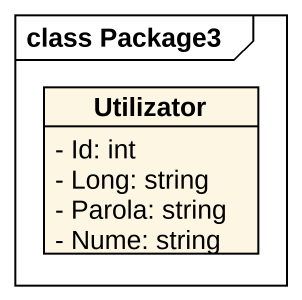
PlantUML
@startuml
mainframe class Package3
hide circle
hide empty members
skinparam classAttributeIconSize 0
class Utilizator {
  - Id: int
  - Long: string
  - Parola: string
  - Nume: string
}
@enduml
